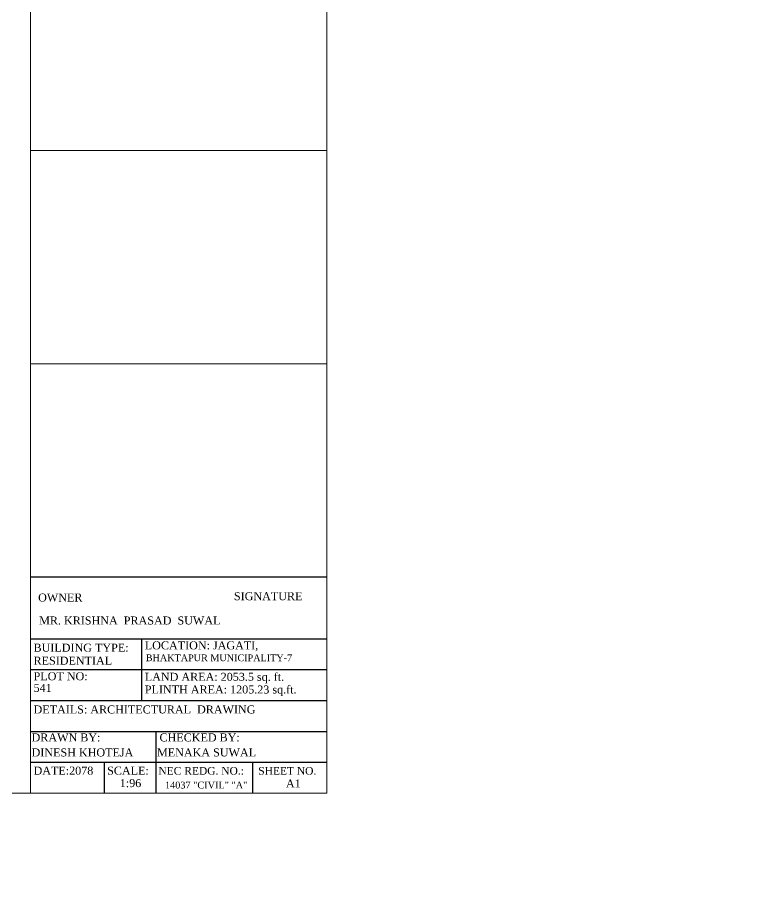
# Model space of a CAD drawing. Header units: inches. Extents: x 6873 to 34015, y -4010 to 8204.
# Drawn here: x 16322 to 17428, y 1971 to 3269 of the extents above; entities that cross this region are included whole.
import ezdxf

# ---------------------------------------------------------------- set-up
doc = ezdxf.new("R2010")
doc.units = ezdxf.units.IN
doc.header["$LTSCALE"] = 5
doc.header["$MEASUREMENT"] = 0
for name, color, linetype, lineweight in [('1', 7, 'Continuous', 25), ('A-WALL', 7, 'Continuous', 9), ('ele1', 21, 'Continuous', 20)]:
    doc.layers.add(name, color=color, linetype=linetype, lineweight=lineweight)
doc.styles.add('ordinary', font='times.ttf')

msp = doc.modelspace()

# ---------------------------------------------------------------- linework, layer by layer
at = {"layer": '1'}
for p, q in [((16341.89, 2429.74), (16786.54, 2429.74)), ((16341.89, 2337.1), (16786.54, 2337.1)), ((16508.72, 2337.1), (16508.72, 2244.46)), ((16341.89, 2290.78), (16786.54, 2290.78)), ((16341.89, 2244.46), (16786.54, 2244.46)), ((16341.89, 2198.15), (16786.54, 2198.15)), ((16529.99, 2198.15), (16529.99, 2105.51)), ((16341.89, 2151.83), (16786.54, 2151.83)), ((16453.06, 2105.51), (16453.06, 2151.83)), ((16675.38, 2105.51), (16675.38, 2151.83))]:
    msp.add_line(p, q, dxfattribs=at)
at = {"layer": 'A-WALL', "ltscale": 5}
msp.add_circle((15105.47, 278.39), 4288.21, dxfattribs=at)
at = {"layer": 'ele1'}
for p, q in [((16341.89, 2105.51), (16341.89, 4260.84)), ((16786.54, 3069.27), (16341.89, 3069.27)), ((16786.54, 2749.5), (16341.89, 2749.5))]:
    msp.add_line(p, q, dxfattribs=at)
msp.add_lwpolyline([(13701.58, 4260.84), (16786.54, 4260.84), (16786.54, 2105.51), (13701.58, 2105.51)], close=True, dxfattribs=at)
msp.add_lwpolyline([(13701.58, 4260.84), (16786.54, 4260.84), (16786.54, 2105.51), (13701.58, 2105.51)], close=True, dxfattribs=at)

# ---------------------------------------------------------------- texts
at = {"layer": '1', "style": 'ordinary'}
for s, height, p in [('OWNER', 12, (16353.45, 2392.81)), ('SIGNATURE', 12, (16647.09, 2394.81)), ('MR. KRISHNA  PRASAD  SUWAL', 12, (16354.98, 2358.4)), ('BUILDING TYPE:  ', 12, (16346.62, 2317.63)), ('LOCATION: JAGATI,', 12, (16513.44, 2321.11)), ('RESIDENTIAL', 12, (16346.62, 2298.13)), ('BHAKTAPUR MUNICIPALITY-7', 10.08, (16514.87, 2303.39)), ('PLOT NO: ', 12, (16346.62, 2274.79)), ('LAND AREA: 2053.5 sq. ft. ', 12, (16513.44, 2273.92)), ('541', 12, (16346.62, 2257.29)), ('PLINTH AREA: 1205.23 sq.ft.', 12, (16513.44, 2254.92)), ('DETAILS: ARCHITECTURAL  DRAWING ', 12, (16346.62, 2224.99)), ('DRAWN BY:', 12, (16343.67, 2183.03)), ('CHECKED BY: ', 12, (16535.52, 2183.03)), ('DINESH KHOTEJA', 12, (16343.67, 2160.53)), ('MENAKA SUWAL', 12, (16531.76, 2160.53)), ('DATE:2078', 12, (16346.62, 2133.23)), ('SCALE:', 12, (16456.92, 2133.23)), ('NEC REDG. NO.:', 11.4, (16533.85, 2133.23)), ('SHEET NO.', 11.4, (16683.54, 2133.23)), ('14037 "CIVIL" "A"', 10.2, (16543.59, 2112.46)), ('A1', 12, (16725.08, 2113.96))]:
    msp.add_text(s, height=height, dxfattribs=at).set_placement(p)
msp.add_attdef('1:96', (16475.91, 2114.52), 'SCALE', height=12, dxfattribs=at)

doc.saveas('drawing.dxf')
